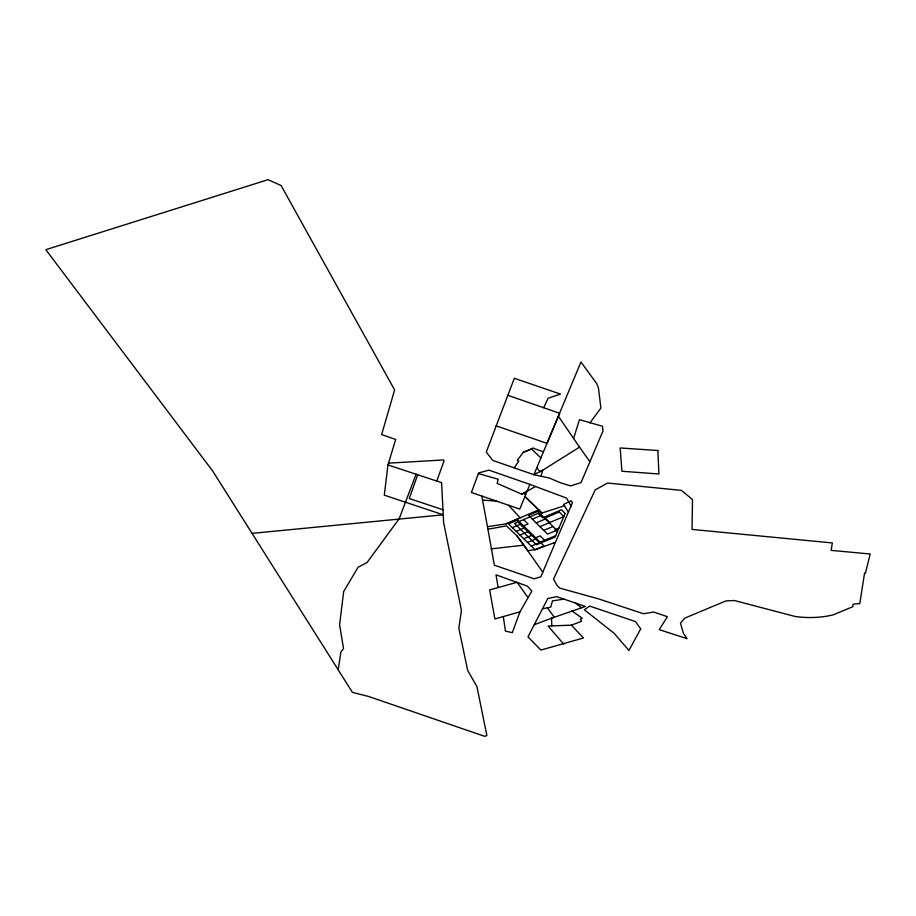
<?xml version="1.0" encoding="UTF-8"?>
<svg xmlns="http://www.w3.org/2000/svg" width="916" height="916" viewBox="0 0 916 916"><rect width="100%" height="100%" fill="white"/><g stroke="black" fill="none" stroke-linecap="round" stroke-linejoin="round"><path stroke-width="1.37" d="M387.96 464.95L384.296 495.167L443.23 514.803L443.607 522.498L461.458 610.377L458.824 628.17L467.687 670.466L476.95 686.668L486.877 735.571L484.644 736.315L368.472 696.423L352.442 692.382L212.856 471.282L45.8 249.679L268.044 179.685L281.086 185.513L394.624 389.93L381.629 434.585L395.666 439.462L387.96 464.95L441.592 482.652L443.23 514.803L252.06 533.375M338.187 669.814L340.889 651.974L343.557 648.665L339.573 624.827L343.683 591.518L358.099 567.256L367.133 562.424L399.216 518.651L416.093 474.236L417.685 474.774L409.28 498.522L442.955 509.743M589.927 422.894L600.907 408.078L598.434 387.857L596.866 383.804L580.95 362.026L533.891 474.694L541.047 476.286L542.753 470.171L533.891 474.694L492.808 460.427L486.27 452.092L514.323 378.285L560.512 394.098L548.123 398.22L543.692 407.735M498.167 587.545L496.014 574.859L527.353 586.125L531.864 591.026L519.956 611.831L512.296 632.67L505.414 631.101L503.319 616.56M436.783 481.06L444.077 460.817L443.436 459.947L388.499 463.164M529.86 484.381L488.904 470.137L478.621 472.954L471.419 492.499L519.784 509.101L529.86 484.381L566.523 498.075L571.034 505.998L555.417 542.352L535.31 549.68L527.822 550.699L517.048 535.952L506.468 525.864L487.907 529.242L494.377 565.206L534.2 578.82L540.875 576.759L555.268 542.707L553.756 542.959M541.047 476.286L549.268 477.98L560.775 482.904L570.645 485.892L581.019 482.618L602.957 431.07L602.533 426.261L579.485 419.677L573.599 438.455M571.034 505.998L572.443 502.701L571.115 500.8L563.603 504.395L568.412 512.124M563.661 644.097L548.111 626.052L571.435 625.147L583.458 637.994L540.887 650.074L527.994 636.838L547.825 598.469L556.848 596.659L585.393 606.461L551.489 618.231L551.844 625.903M514.208 467.87L518.822 461.057L517.254 460.324L523.345 452.286L533.249 448.233L543.52 451.817M589.961 461.79L579.53 447.145L540.211 471.763L536.776 467.858M478.392 473.572L498.224 479.251L497.136 483.35L521.868 494.251L535.391 486.545M521.868 494.251L527.101 491.182M481.816 496.037L487.484 526.677L506.285 523.837L520.162 517.838L508.598 505.254M506.285 523.837L538.654 509.88L541.86 513.029L564.496 505.758M512.388 527.673L521.399 523.815M532.345 519.132L541.574 515.193M522.383 526.379L528.028 523.975L523.597 519.624M516.189 531.372L525.212 527.547M536.169 522.887L545.398 518.971M519.979 535.07L529.013 531.257M539.971 526.643L549.199 522.75M523.757 538.745L532.791 534.967M543.76 530.375L553.001 526.505M534.681 538.173L540.165 535.883L544.619 540.257M558.909 528.074L554.89 529.757L557.214 532.047M527.536 542.421L536.57 538.665M555.646 535.7L539.192 542.49L517.895 522.063M531.291 546.073L540.337 542.341M523.345 452.286L533.249 448.233M571.435 625.147L581.603 621.277L580.332 619.159L582.267 618.254L571.996 610.983M534.223 624.712L554.249 617.201L547.413 607.789L542.478 608.797M519.956 611.831L494.892 618.953L489.648 589.904L517.128 582.301L527.891 597.427M547.413 607.789L550.745 607.113L552.451 600.896L564.004 599.121M491.079 548.856L523.792 545.169L542.787 572.191M482.549 500.079L496.529 501.098M496.071 425.837L547.035 443.378L559.653 413.276L507.762 395.277M575.523 603.083L581.351 607.72M523.677 493.186L525.635 494.777M531.566 448.92L540.932 458.023M538.654 509.88L524.948 496.449L541.86 513.029M517.048 535.952L523.792 545.169M558.405 416.253L579.53 447.145M487.484 526.677L487.907 529.242M692.507 499.575L692.038 529.414L832.358 542.948L831.133 550.367L870.2 553.997L865.425 573.141L864.578 573.05L859.78 603.61L853.643 604.079L852.785 604.709L852.991 606.655L833.285 614.842A71.093 45.949 7 0 1 795.328 616.525L734.323 600.507L725.896 600.919L684.676 618.174L680.473 623.189L683.473 633.471L687.057 638.681L659.257 629.658L667.386 616.697L653.738 612.048L643.444 613.731L598.698 598.927L559.63 588.083L556.836 585.015L553.504 579.13L595.217 489.877L607.594 483.041L681.493 490.381L692.507 499.575M565.149 513.475L555.062 537.085L536.352 544.802L514.54 523.505L538.184 513.349L542.673 517.792L561.474 509.788L565.149 513.475M640.696 628.868L628.926 650.497L614.201 633.357L584.362 609.793L589.709 606.094L635.418 621.563L640.696 628.868M517.574 520.07L508.563 523.952L535.036 549.726L544.081 546.016L517.574 520.07M537.738 511.391L528.521 515.365L547.539 534.097L556.779 530.261L537.738 511.391M559.252 511.998L545.226 517.964L549.795 522.498L563.832 516.578L559.252 511.998M657.837 450.5L620.155 447.958L621.93 471.248L658.936 473.996L657.837 450.5"/></g></svg>
